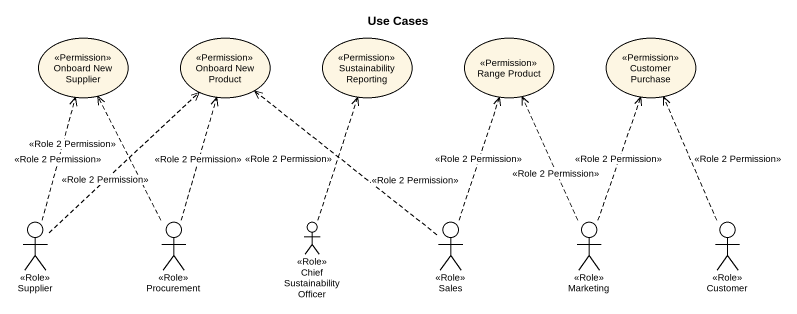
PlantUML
@startuml
title Use Cases
usecase "Onboard New Supplier" as Onboard_New_Supplier <<Permission>>
usecase "Onboard New Product" as Onboard_New_Product <<Permission>>
usecase "Sustainability Reporting" as Sustainability_Reporting <<Permission>>
usecase "Range Product" as Range_Product <<Permission>>
usecase "Customer Purchase" as Customer_Purchase <<Permission>>
actor Supplier <<Role>>
actor Procurement <<Role>>
actor "Chief Sustainability Officer" as Chief_Sustainability_Officer <<Role>>
actor Sales <<Role>>
actor Marketing <<Role>>
actor Customer <<Role>>
Supplier .up.> Onboard_New_Supplier : <<Role 2 Permission>>
Supplier .up.> Onboard_New_Product : <<Role 2 Permission>>
Procurement .up.> Onboard_New_Supplier : <<Role 2 Permission>>
Procurement .up.> Onboard_New_Product : <<Role 2 Permission>>
Chief_Sustainability_Officer .up.> Sustainability_Reporting : <<Role 2 Permission>>
Sales .up.> Onboard_New_Product : <<Role 2 Permission>>
Sales .up.> Range_Product : <<Role 2 Permission>>
Marketing .up.> Range_Product : <<Role 2 Permission>>
Marketing .up.> Customer_Purchase : <<Role 2 Permission>>
Customer .up.> Customer_Purchase : <<Role 2 Permission>>
@enduml
